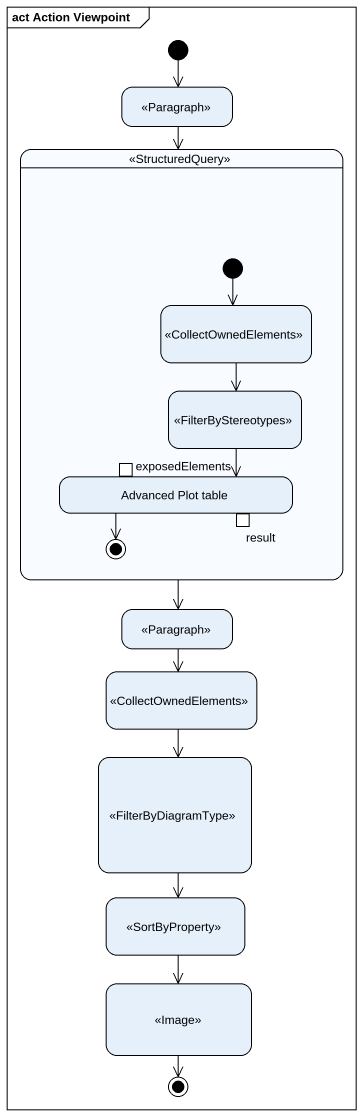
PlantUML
@startuml
mainframe act Action Viewpoint
hide empty description
state " " as state1 <<Paragraph>>
state " " as state2 <<StructuredQuery>> {
  state " " as state3 <<CollectOwnedElements>>
  state " " as state4 <<FilterByStereotypes>>
  state "Advanced Plot table" as Advanced_Plot_table {
    state exposedElements <<inputPin>>
    state result <<outputPin>>
  }
  [*] --> state3
  Advanced_Plot_table --> [*]
}
state " " as state5 <<Paragraph>>
state " " as state6 <<CollectOwnedElements>>
state " " as state7 <<FilterByDiagramType>>
state " " as state8 <<SortByProperty>>
state " " as state9 <<Image>>
[*] --> state1
state1 --> state2
state2 --> state5
state3 --> state4
state4 --> Advanced_Plot_table
state5 --> state6
state6 --> state7
state7 --> state8
state8 --> state9
state9 --> [*]
@enduml
